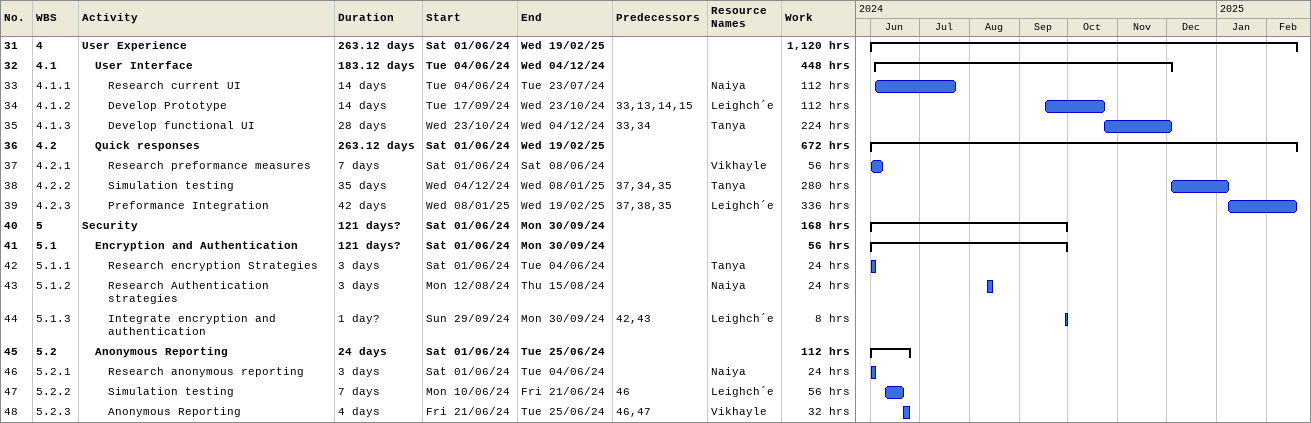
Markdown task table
| ID | WBS | Task | Duration | Start | Finish | Predecessors | Resources | Work (h) |
|---|---|---|---|---|---|---|---|---|
| 31 | 4 | **User Experience** | 263.12d | 2024-06-01 | 2025-02-19 |  |  | 1120 |
| 32 | 4.1 | **User Interface** | 183.12d | 2024-06-04 | 2024-12-04 |  |  | 448 |
| 33 | 4.1.1 | Research current UI | 14d | 2024-06-04 | 2024-07-23 |  | Naiya | 112 |
| 34 | 4.1.2 | Develop Prototype | 14d | 2024-09-17 | 2024-10-23 | 33, 13, 14, 15 | Leighch´e | 112 |
| 35 | 4.1.3 | Develop functional UI | 28d | 2024-10-23 | 2024-12-04 | 33, 34 | Tanya | 224 |
| 36 | 4.2 | **Quick responses** | 263.12d | 2024-06-01 | 2025-02-19 |  |  | 672 |
| 37 | 4.2.1 | Research preformance measures | 7d | 2024-06-01 | 2024-06-08 |  | Vikhayle | 56 |
| 38 | 4.2.2 | Simulation testing | 35d | 2024-12-04 | 2025-01-08 | 37, 34, 35 | Tanya | 280 |
| 39 | 4.2.3 | Preformance Integration | 42d | 2025-01-08 | 2025-02-19 | 37, 38, 35 | Leighch´e | 336 |
| 40 | 5 | **Security** | 121d? | 2024-06-01 | 2024-09-30 |  |  | 168 |
| 41 | 5.1 | **Encryption and Authentication** | 121d? | 2024-06-01 | 2024-09-30 |  |  | 56 |
| 42 | 5.1.1 | Research encryption Strategies | 3d | 2024-06-01 | 2024-06-04 |  | Tanya | 24 |
| 43 | 5.1.2 | Research Authentication strategies | 3d | 2024-08-12 | 2024-08-15 |  | Naiya | 24 |
| 44 | 5.1.3 | Integrate encryption and authentication | 1d? | 2024-09-29 | 2024-09-30 | 42, 43 | Leighch´e | 8 |
| 45 | 5.2 | **Anonymous Reporting** | 24d | 2024-06-01 | 2024-06-25 |  |  | 112 |
| 46 | 5.2.1 | Research anonymous reporting | 3d | 2024-06-01 | 2024-06-04 |  | Naiya | 24 |
| 47 | 5.2.2 | Simulation testing | 7d | 2024-06-10 | 2024-06-21 | 46 | Leighch´e | 56 |
| 48 | 5.2.3 | Anonymous Reporting | 4d | 2024-06-21 | 2024-06-25 | 46, 47 | Vikhayle | 32 |
